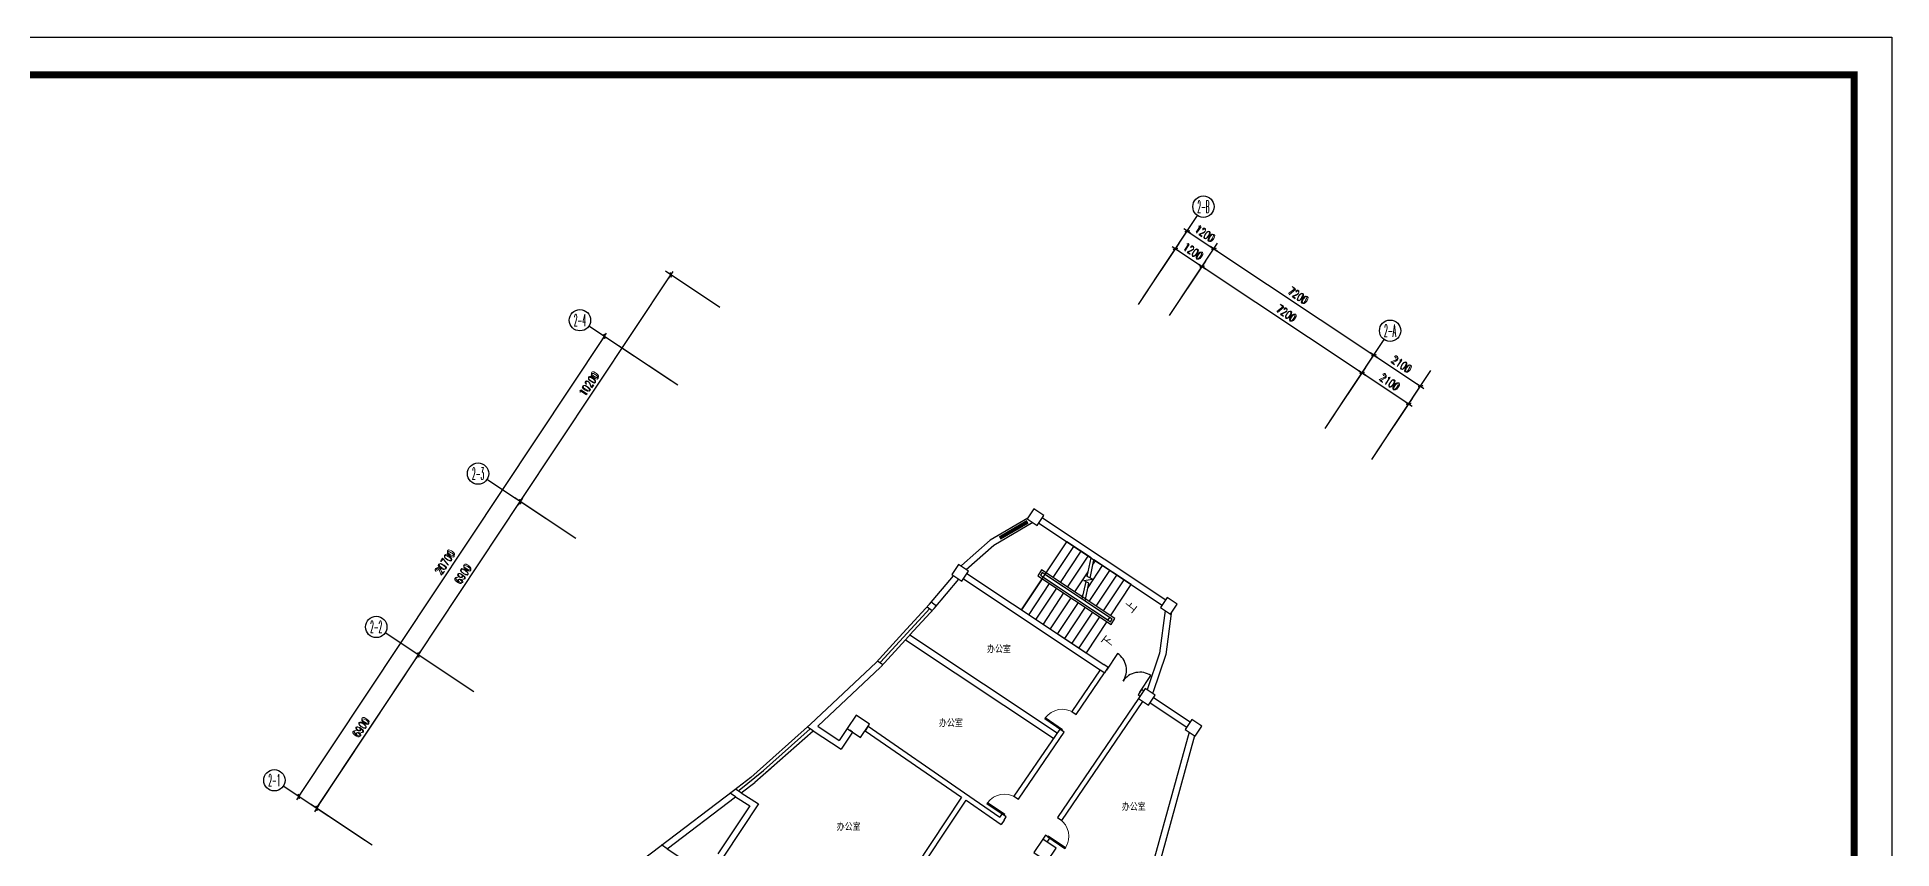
# Model space of a CAD drawing. Extents: x -149393 to 1177518, y -366685 to 296590.
# Drawn here: x 701650 to 771174, y 266168 to 296590 of the extents above; entities that cross this region are included whole.
import ezdxf
from ezdxf.enums import TextEntityAlignment as Align

# ---------------------------------------------------------------- set-up
doc = ezdxf.new("R2010")
doc.units = 0
doc.header["$LTSCALE"] = 1000
doc.header["$MEASUREMENT"] = 0
doc.layers.get('0').update_dxf_attribs({"linetype": 'CONTINUOUS'})
doc.layers.get('Defpoints').update_dxf_attribs({"linetype": 'CONTINUOUS'})
for name, color, linetype in [('AXIS', 3, 'CONTINUOUS'), ('AXIS_TEXT', 7, 'CONTINUOUS'), ('COLUMN', 9, 'CONTINUOUS'), ('PUB_TITLE', 253, 'CONTINUOUS'), ('STAIR', 2, 'CONTINUOUS'), ('TEL_SYMB', 3, 'CONTINUOUS'), ('TEL_TEXT', 7, 'CONTINUOUS'), ('WALL', 9, 'CONTINUOUS'), ('WINDOW', 4, 'CONTINUOUS')]:
    doc.layers.add(name, color=color, linetype=linetype)
doc.styles.add('_TCH_AXIS', font='COMPLEX', dxfattribs={"bigfont": 'GBCBIG'})
doc.styles.add('_TCH_DIM', font='SIMPLEX', dxfattribs={"bigfont": 'GBCBIG'})
doc.styles.add('_TCH_DIM_T3', font='SIMPLEX', dxfattribs={"width": 0.705882, "bigfont": 'GBCBIG'})
doc.styles.add('_TEL_DIM', font='', dxfattribs={"width": 0.8, "height": 3.5})
doc.styles.add('COMPLEX', font='COMPLEX')
doc.styles.add('DIM_FONT', font='SIMPLEX.shx', dxfattribs={"width": 0.8})
doc.styles.get('_TEL_DIM').set_extended_font_data('SimSun')
doc.dimstyles.new('_TCH_ARCH&&100', dxfattribs={"dimtxt": 297.5, "dimasz": 100, "dimexe": 250, "dimexo": 300, "dimgap": 126.25, "dimtad": 1, "dimdec": 0, "dimzin": 0, "dimdsep": 46, "dimtxsty": '_TCH_DIM_T3', "dimblk": 'ARCHTICK', "dimcen": 0.09, "dimclrt": 7, "dimazin": 2, "dimtfac": 1, "dimtdec": 0, "dimtix": 1, "dimtmove": 2, "dimatfit": 3, "dimfxl": 1, "dimtolj": 1, "dimtzin": 0, "dimarcsym": 0})
doc.dimstyles.new('DIMN', dxfattribs={"dimtxt": 300, "dimasz": 1, "dimexe": 250, "dimexo": 300, "dimgap": 150, "dimtad": 1, "dimdec": 0, "dimdsep": 46, "dimtxsty": 'DIM_FONT', "dimblk": '_DIMX', "dimcen": 2.5, "dimclrt": 7, "dimadec": 0, "dimazin": 0, "dimtfac": 1, "dimtdec": 0, "dimtix": 1, "dimtmove": 2, "dimatfit": 3, "dimldrblk": '_DIMX', "dimfxl": 1, "dimtolj": 1, "dimarcsym": 0})

# ---------------------------------------------------------------- blocks, each defined once
blk = doc.blocks.new('_DIMX')
blk.add_line((-150, 0), (150, 0))
at = {"const_width": 50}
blk.add_lwpolyline([(-70, -70), (70, 70)], dxfattribs=at)
blk = doc.blocks.new('_ArchTick')
at = {"color": 0, "linetype": 'ByBlock', "const_width": 0.4}
blk.add_lwpolyline([(-0.5, -0.5), (0.5, 0.5)], dxfattribs=at)
blk = doc.blocks.new('*D554')
at = {"layer": 'AXIS', "color": 0, "lineweight": -2, "transparency": 16777216}
for p, q in [((750098, 282172), (751453, 284213)), ((751315, 284005), (753064, 282843)), ((751847, 281010), (753203, 283051))]:
    blk.add_line(p, q, dxfattribs=at)
at = {"layer": 'Defpoints', "color": 0, "transparency": 16777216}
for p in [(753064, 282843), (749932, 281923), (751681, 280760)]:
    blk.add_point(p, dxfattribs=at)
at = {"layer": 'AXIS', "color": 0, "lineweight": -2, "transparency": 16777216, "xscale": 100, "yscale": 100, "zscale": 100}
for p, rotation in [((751315, 284005), 146.3999999999992), ((753064, 282843), 326.3999999999992)]:
    blk.add_blockref('_ArchTick', p, dxfattribs=dict(at, rotation=rotation))
at = {"layer": 'AXIS', "color": 7, "transparency": 16777216, "insert": (752342, 283653), "char_height": 297.5, "attachment_point": 5, "rotation": 326.4, "style": '_TCH_DIM_T3'}
blk.add_mtext('\\A1;2100', dxfattribs=at)
blk = doc.blocks.new('*D555')
at = {"layer": 'AXIS', "color": 0, "lineweight": -2, "transparency": 16777216}
for p, q in [((750098, 282172), (751896, 284879)), ((751758, 284671), (753507, 283509)), ((751847, 281010), (753645, 283717))]:
    blk.add_line(p, q, dxfattribs=at)
at = {"layer": 'Defpoints', "color": 0, "transparency": 16777216}
for p in [(753507, 283509), (749932, 281923), (751681, 280760)]:
    blk.add_point(p, dxfattribs=at)
at = {"layer": 'AXIS', "color": 0, "lineweight": -2, "transparency": 16777216, "xscale": 100, "yscale": 100, "zscale": 100}
for p, rotation in [((751758, 284671), 146.4000000000005), ((753507, 283509), 326.4000000000005)]:
    blk.add_blockref('_ArchTick', p, dxfattribs=dict(at, rotation=rotation))
at = {"layer": 'AXIS', "color": 7, "transparency": 16777216, "insert": (752784, 284319), "char_height": 297.5, "attachment_point": 5, "rotation": 326.4, "style": '_TCH_DIM_T3'}
blk.add_mtext('\\A1;2100', dxfattribs=at)
blk = doc.blocks.new('*D556')
at = {"layer": 'AXIS', "color": 0, "lineweight": -2, "transparency": 16777216}
for p, q in [((744101, 286157), (745456, 288198)), ((745318, 287989), (751315, 284005)), ((750098, 282172), (751453, 284213))]:
    blk.add_line(p, q, dxfattribs=at)
at = {"layer": 'Defpoints', "color": 0, "transparency": 16777216}
for p in [(743935, 285907), (751315, 284005), (749932, 281923)]:
    blk.add_point(p, dxfattribs=at)
at = {"layer": 'AXIS', "color": 0, "lineweight": -2, "transparency": 16777216, "xscale": 100, "yscale": 100, "zscale": 100}
for p, rotation in [((745318, 287989), 146.3999999999997), ((751315, 284005), 326.3999999999997)]:
    blk.add_blockref('_ArchTick', p, dxfattribs=dict(at, rotation=rotation))
at = {"layer": 'AXIS', "color": 7, "transparency": 16777216, "insert": (748469, 286226), "char_height": 297.5, "attachment_point": 5, "rotation": 326.4, "style": '_TCH_DIM_T3'}
blk.add_mtext('\\A1;7200', dxfattribs=at)
blk = doc.blocks.new('*D557')
at = {"layer": 'AXIS', "color": 0, "lineweight": -2, "transparency": 16777216}
for p, q in [((744101, 286157), (745899, 288864)), ((745761, 288656), (751758, 284671)), ((750098, 282172), (751896, 284879))]:
    blk.add_line(p, q, dxfattribs=at)
at = {"layer": 'Defpoints', "color": 0, "transparency": 16777216}
for p in [(743935, 285907), (751758, 284671), (749932, 281923)]:
    blk.add_point(p, dxfattribs=at)
at = {"layer": 'AXIS', "color": 0, "lineweight": -2, "transparency": 16777216, "xscale": 100, "yscale": 100, "zscale": 100}
for p, rotation in [((745761, 288656), 146.3999999999997), ((751758, 284671), 326.3999999999997)]:
    blk.add_blockref('_ArchTick', p, dxfattribs=dict(at, rotation=rotation))
at = {"layer": 'AXIS', "color": 7, "transparency": 16777216, "insert": (748911, 286893), "char_height": 297.5, "attachment_point": 5, "rotation": 326.4, "style": '_TCH_DIM_T3'}
blk.add_mtext('\\A1;7200', dxfattribs=at)
blk = doc.blocks.new('*D558')
at = {"layer": 'AXIS', "color": 0, "lineweight": -2, "transparency": 16777216}
for p, q in [((743101, 286821), (744457, 288862)), ((744318, 288653), (745318, 287989)), ((744101, 286157), (745456, 288198))]:
    blk.add_line(p, q, dxfattribs=at)
at = {"layer": 'Defpoints', "color": 0, "transparency": 16777216}
for p in [(745318, 287989), (742935, 286571), (743935, 285907)]:
    blk.add_point(p, dxfattribs=at)
at = {"layer": 'AXIS', "color": 0, "lineweight": -2, "transparency": 16777216, "xscale": 100, "yscale": 100, "zscale": 100}
for p, rotation in [((744318, 288653), 146.4000000000012), ((745318, 287989), 326.4000000000012)]:
    blk.add_blockref('_ArchTick', p, dxfattribs=dict(at, rotation=rotation))
at = {"layer": 'AXIS', "color": 7, "transparency": 16777216, "insert": (744970, 288550), "char_height": 297.5, "attachment_point": 5, "rotation": 326.4, "style": '_TCH_DIM_T3'}
blk.add_mtext('\\A1;1200', dxfattribs=at)
blk = doc.blocks.new('*D559')
at = {"layer": 'AXIS', "color": 0, "lineweight": -2, "transparency": 16777216}
for p, q in [((743101, 286821), (744900, 289528)), ((744761, 289320), (745761, 288656)), ((744101, 286157), (745899, 288864))]:
    blk.add_line(p, q, dxfattribs=at)
at = {"layer": 'Defpoints', "color": 0, "transparency": 16777216}
for p in [(745761, 288656), (742935, 286571), (743935, 285907)]:
    blk.add_point(p, dxfattribs=at)
at = {"layer": 'AXIS', "color": 0, "lineweight": -2, "transparency": 16777216, "xscale": 100, "yscale": 100, "zscale": 100}
for p, rotation in [((744761, 289320), 146.3999999999981), ((745761, 288656), 326.3999999999982)]:
    blk.add_blockref('_ArchTick', p, dxfattribs=dict(at, rotation=rotation))
at = {"layer": 'AXIS', "color": 7, "transparency": 16777216, "insert": (745413, 289217), "char_height": 297.5, "attachment_point": 5, "rotation": 326.4, "style": '_TCH_DIM_T3'}
blk.add_mtext('\\A1;1200', dxfattribs=at)
blk = doc.blocks.new('*D560')
at = {"layer": 'AXIS', "color": 0, "lineweight": -2, "transparency": 16777216}
for p, q in [((719762, 279182), (725407, 287678)), ((727239, 286461), (725199, 287817)), ((721595, 277965), (719554, 279321))]:
    blk.add_line(p, q, dxfattribs=at)
at = {"layer": 'Defpoints', "color": 0, "transparency": 16777216}
for p in [(725407, 287678), (727489, 286295), (721845, 277799)]:
    blk.add_point(p, dxfattribs=at)
at = {"layer": 'AXIS', "color": 0, "lineweight": -2, "transparency": 16777216, "xscale": 100, "yscale": 100, "zscale": 100}
for p, rotation in [((725407, 287678), 56.39999999999981), ((719762, 279182), 236.3999999999998)]:
    blk.add_blockref('_ArchTick', p, dxfattribs=dict(at, rotation=rotation))
at = {"layer": 'AXIS', "color": 7, "transparency": 16777216, "insert": (722355, 283582), "char_height": 297.5, "attachment_point": 5, "rotation": 56.4, "style": '_TCH_DIM_T3'}
blk.add_mtext('\\A1;10200', dxfattribs=at)
blk = doc.blocks.new('*D561')
at = {"layer": 'AXIS', "color": 0, "lineweight": -2, "transparency": 16777216}
for p, q in [((715944, 273435), (719762, 279182)), ((721595, 277965), (719554, 279321)), ((717776, 272218), (715736, 273574))]:
    blk.add_line(p, q, dxfattribs=at)
at = {"layer": 'Defpoints', "color": 0, "transparency": 16777216}
for p in [(719762, 279182), (721845, 277799), (718026, 272052)]:
    blk.add_point(p, dxfattribs=at)
at = {"layer": 'AXIS', "color": 0, "lineweight": -2, "transparency": 16777216, "xscale": 100, "yscale": 100, "zscale": 100}
for p, rotation in [((719762, 279182), 56.40000000000044), ((715944, 273435), 236.4000000000005)]:
    blk.add_blockref('_ArchTick', p, dxfattribs=dict(at, rotation=rotation))
at = {"layer": 'AXIS', "color": 7, "transparency": 16777216, "insert": (717624, 276461), "char_height": 297.5, "attachment_point": 5, "rotation": 56.4, "style": '_TCH_DIM_T3'}
blk.add_mtext('\\A1;6900', dxfattribs=at)
blk = doc.blocks.new('*D562')
at = {"layer": 'AXIS', "color": 0, "lineweight": -2, "transparency": 16777216}
for p, q in [((712125, 267688), (715944, 273435)), ((717776, 272218), (715736, 273574)), ((713958, 266471), (711917, 267826))]:
    blk.add_line(p, q, dxfattribs=at)
at = {"layer": 'Defpoints', "color": 0, "transparency": 16777216}
for p in [(715944, 273435), (718026, 272052), (714208, 266305)]:
    blk.add_point(p, dxfattribs=at)
at = {"layer": 'AXIS', "color": 0, "lineweight": -2, "transparency": 16777216, "xscale": 100, "yscale": 100, "zscale": 100}
for p, rotation in [((715944, 273435), 56.39999999999963), ((712125, 267688), 236.3999999999997)]:
    blk.add_blockref('_ArchTick', p, dxfattribs=dict(at, rotation=rotation))
at = {"layer": 'AXIS', "color": 7, "transparency": 16777216, "insert": (713806, 270714), "char_height": 297.5, "attachment_point": 5, "rotation": 56.4, "style": '_TCH_DIM_T3'}
blk.add_mtext('\\A1;6900', dxfattribs=at)
blk = doc.blocks.new('*D563')
at = {"layer": 'AXIS', "color": 0, "lineweight": -2, "transparency": 16777216}
for p, q in [((711459, 268131), (722914, 285372)), ((725413, 283712), (722706, 285511)), ((713958, 266471), (711251, 268269))]:
    blk.add_line(p, q, dxfattribs=at)
at = {"layer": 'Defpoints', "color": 0, "transparency": 16777216}
for p in [(722914, 285372), (725663, 283546), (714208, 266305)]:
    blk.add_point(p, dxfattribs=at)
at = {"layer": 'AXIS', "color": 0, "lineweight": -2, "transparency": 16777216, "xscale": 100, "yscale": 100, "zscale": 100}
for p, rotation in [((722914, 285372), 56.39999999999999), ((711459, 268131), 236.4)]:
    blk.add_blockref('_ArchTick', p, dxfattribs=dict(at, rotation=rotation))
at = {"layer": 'AXIS', "color": 7, "transparency": 16777216, "insert": (716958, 276904), "char_height": 297.5, "attachment_point": 5, "rotation": 56.4, "style": '_TCH_DIM_T3'}
blk.add_mtext('\\A1;20700', dxfattribs=at)
blk = doc.blocks.new('_FZHK')
blk.add_lwpolyline([(-0.5, -0.5), (0.5, -0.5), (0.5, 0.5), (-0.5, 0.5)], close=True)
blk = doc.blocks.new('_AXISO')
blk.add_circle((0, 0), 0.5)
at = {"layer": 'AXIS_TEXT', "style": 'COMPLEX', "width": 1.041667}
blk.add_attdef('A', text='', height=0.56, dxfattribs=at).set_placement((-0.25, -0.28), (0.25, -0.28), align=Align.FIT)
blk = doc.blocks.new('$TCHSYS$WIN2D')
for p, q in [((-0.5, 0.5), (0.5, 0.5)), ((0.5, 0.167), (-0.5, 0.167)), ((0.5, -0.167), (-0.5, -0.167)), ((-0.5, -0.5), (0.5, -0.5))]:
    blk.add_line(p, q)
blk = doc.blocks.new('$DorLib2D$00000001')
for p, q in [((0.45, 0.975), (0.5, 0.975)), ((0.45, 0), (0.45, 0.975)), ((0.5, 0), (0.5, 0.975)), ((0.5, 0), (0.45, 0))]:
    blk.add_line(p, q)
at = {"lineweight": 13}
blk.add_arc((0.475, 0), 0.975, 91.46928, 180, dxfattribs=at)

msp = doc.modelspace()

# ---------------------------------------------------------------- linework, layer by layer
at = {"color": 59}
for p, q in [((734097.4, 274246.4), (735098.1, 275340.7)), ((735167, 275423.1), (735362.7, 275281.5)), ((733268.6, 273162.3), (735115, 275181.4)), ((734369, 274187.8), (735275.2, 275178.8)), ((735007.8, 275242), (735203.5, 275100.4)), ((733096.6, 273152.1), (734097.4, 274246.4)), ((733273.7, 272990.1), (734205.1, 274008.6)), ((734205.1, 274008.6), (734404, 274226)), ((733153.6, 273214.3), (733357.2, 273081.4)), ((728398.3, 268845.2), (730645.5, 270839.5)), ((728557.6, 268665.7), (730734.4, 270597.4)), ((728878, 269110.5), (730631, 270666.1)), ((730734.4, 270597.4), (730527.6, 270734.8)), ((727961.2, 268363.6), (728878, 269110.5)), ((728955.8, 269019.1), (729141.4, 269183.8)), ((727753.1, 268356.6), (728405.5, 268851.1)), ((728037, 268270.6), (727825.3, 268411.2)), ((728037, 268270.6), (728550.5, 268659.9)), ((727834.4, 268117), (727622.7, 268257.7)), ((725272, 266174.4), (725060.3, 266315.1)), ((722375.2, 264279.4), (724992.4, 266263.6))]:
    msp.add_line(p, q, dxfattribs=at)
at = {"layer": 'AXIS'}
for p, q in [((742935, 286571.1), (745148.6, 289902.8)), ((725662.9, 283546.1), (722331.2, 285759.6)), ((749931.5, 281922.6), (752145.1, 285254.3)), ((751680.7, 280760.5), (753894.3, 284092.2)), ((721844.5, 277798.9), (718512.8, 280012.5)), ((718026.1, 272051.8), (714694.4, 274265.3)), ((714207.7, 266304.6), (710876, 268518.2))]:
    msp.add_line(p, q, dxfattribs=at)
for centre in [(745369.9, 290236), (752366.5, 285587.5)]:
    msp.add_circle(centre, 400, dxfattribs=at)
at = {"layer": 'PUB_TITLE'}
msp.add_lwpolyline([(652374.5, 296590.3), (771174.5, 296590.3), (771174.5, 212581.7), (652374.5, 212581.7)], close=True, dxfattribs=at)
at = {"layer": 'PUB_TITLE', "const_width": 270.7}
msp.add_lwpolyline([(659445.9, 295176), (769760.2, 295176), (769760.2, 213996), (659445.9, 213996), (659445.9, 295176)], close=True, dxfattribs=at)
at = {"layer": 'STAIR', "color": 59}
for p, q in [((738548.7, 275128.9), (740242, 277677.6)), ((739468.1, 276512.8), (740242, 277677.6)), ((739736.9, 276334.2), (740510.9, 277499)), ((741156.2, 277070.2), (740242, 277677.6)), ((740005.7, 276155.6), (740779.7, 277320.4)), ((740274.6, 275977), (741048.5, 277141.8)), ((741007.2, 276371.5), (741156.2, 277070.2)), ((741043.3, 275967.6), (741586.1, 276784.6)), ((741117.4, 276315.2), (741263.3, 276999.1)), ((741226.5, 276826.6), (741317.3, 276963.2)), ((742661.4, 276070.2), (741263.3, 276999.1)), ((739322.6, 276293.7), (738548.7, 275128.9)), ((739591.4, 276115.1), (738817.5, 274950.3)), ((739303.8, 276621.9), (739158.3, 276402.9)), ((739158.3, 276402.9), (741906.2, 274577.2)), ((739323.9, 276522.5), (739257.7, 276422.9)), ((739257.7, 276422.9), (741886.1, 274676.6)), ((742051.7, 274796.2), (739303.8, 276621.9)), ((741952.3, 274776.2), (739323.9, 276522.5)), ((739362.3, 276353.5), (741781.6, 274746.1)), ((740826.5, 275524.2), (739428.4, 276453)), ((740543.4, 275798.4), (741046.5, 276555.6)), ((740826.5, 275524.2), (740967.4, 276184.7)), ((740887.6, 276225.5), (741206, 276270)), ((741077.6, 276128.5), (740887.6, 276225.5)), ((740933.5, 275453), (741077.6, 276128.5)), ((741206, 276270), (741007.2, 276371.5)), ((741081, 275441.2), (741854.9, 276606)), ((741349.8, 275262.6), (742123.7, 276427.4)), ((741618.6, 275084), (742392.5, 276248.8)), ((741887.4, 274905.4), (742661.4, 276070.2)), ((739860.2, 275936.5), (739086.3, 274771.7)), ((740129, 275757.9), (739355.1, 274593.1)), ((740397.8, 275579.3), (739623.9, 274414.5)), ((740666.7, 275400.8), (739892.7, 274235.9)), ((740812.2, 275619.8), (740863.3, 275696.7)), ((741847.7, 274845.7), (740933.5, 275453)), ((738548.7, 275128.9), (740968, 273521.5)), ((740935.5, 275222.2), (740161.5, 274057.3)), ((741204.3, 275043.6), (740430.3, 273878.7)), ((741473.1, 274865), (740699.2, 273700.1)), ((741741.9, 274686.4), (740968, 273521.5)), ((741847.7, 274845.7), (741781.6, 274746.1)), ((741886.1, 274676.6), (741952.3, 274776.2)), ((741906.2, 274577.2), (742051.7, 274796.2))]:
    msp.add_line(p, q, dxfattribs=at)
at = {"layer": 'TEL_SYMB', "color": 59, "elevation": 1793}
msp.add_lwpolyline([(741509.2, 274044.5, 0, 0, 0), (738358.1, 276138.1, 0, 0, 0), (739237.9, 277462.2, 0, 0, 0), (740611.8, 276549.4, 95.6, 0, 0), (740910.5, 276350.9, 0, 0, 0)], format="xyseb", dxfattribs=at)
at = {"layer": 'TEL_SYMB', "color": 59}
msp.add_lwpolyline([(742389, 275368.6, 0, 0, 0), (741478, 275973.9, 95.6, 0, 0), (741179.3, 276172.3, 0, 0, 0)], format="xyseb", dxfattribs=at)
at = {"layer": 'WALL', "color": 59}
for p, q in [((738785.8, 278564.2), (737371.1, 277734.8)), ((738972.2, 278395.3), (737512.3, 277539.4)), ((739197.9, 278371.3), (743820.7, 275300)), ((739330.8, 278571.2), (743953.5, 275499.9)), ((737371.1, 277734.8), (736296.5, 276788.7)), ((737512.3, 277539.4), (736479.3, 276629.9)), ((735095.3, 275337.5), (736003.8, 276405.5)), ((735278.1, 275182), (736205.1, 276271.8)), ((736372.2, 276286.8), (741496.8, 272882)), ((736505.1, 276486.7), (741629.6, 273081.9)), ((743930.2, 275101.2), (743718.3, 273509.2)), ((744158.2, 274994.8), (743953.1, 273454.6)), ((734205.1, 274008.6), (739751.6, 270323.5)), ((734369, 274187.8), (739886.7, 270521.9)), ((743718.3, 273509.2), (743254.6, 272128.3)), ((743953.1, 273454.6), (743470.5, 272017.2)), ((730642.8, 270837), (733102.8, 273158.4)), ((730916.1, 270764.8), (733267.5, 272983.8)), ((741496.8, 272882), (741667.9, 272768.3)), ((741800.7, 272968.2), (741629.6, 273081.9)), ((741667.9, 272768.3), (741800.7, 272968.2)), ((743050.1, 272138.2), (742917.3, 271938.3)), ((742917.3, 271938.3), (742994, 271887.3)), ((743126.8, 272087.2), (743050.1, 272138.2)), ((743368.8, 271638.3), (744743.1, 270725.2)), ((743501.6, 271838.2), (744875.9, 270925.1)), ((730734.4, 270597.4), (731785.1, 269899.3)), ((730916.1, 270764.8), (731718.2, 270231.9)), ((732016.7, 270680.5), (731718.2, 270231.9)), ((732216.5, 270547.6), (731785.1, 269899.3)), ((732017, 270680.3), (732016.7, 270680.5)), ((732216.5, 270547.6), (732116.6, 270614)), ((744828.6, 270542.3), (743017.3, 264001.9)), ((745038.9, 270402.6), (743227.6, 263862.2)), ((724992.4, 266263.6), (727753.1, 268356.6)), ((725272, 266174.4), (727832.9, 268115.9)), ((728360.3, 267780.7), (727163.5, 265982.1)), ((728695.8, 267851.8), (727396.5, 265899.1)), ((727832.9, 268115.9), (728360.3, 267780.7)), ((728037, 268270.6), (728695.8, 267851.8)), ((725272, 266174.4), (726672.4, 265244))]:
    msp.add_line(p, q, dxfattribs=at)
at = {"layer": 'WALL'}
for p, q in [((741495.6, 272882.8), (740430.4, 271319.7)), ((740595.7, 271207.1), (741662.2, 272772.1)), ((742935.9, 271799.8), (739898, 267342.1)), ((740063.3, 267229.5), (743101.1, 271687.2)), ((740430.4, 271319.7), (740595.7, 271207.1)), ((732796.1, 270762.8), (732682.7, 270598)), ((732682.7, 270598), (736304.9, 268104.1)), ((732796.1, 270762.8), (736418.4, 268268.8)), ((739979.9, 270658.7), (739819.1, 270422.7)), ((740145.2, 270546), (739979.9, 270658.7)), ((739984.4, 270310.1), (740145.2, 270546)), ((739819.1, 270422.7), (738265, 268139.9)), ((738430.3, 268027.4), (739984.5, 270310.2)), ((736304.9, 268104.1), (733073.8, 263241)), ((733240.4, 263130.4), (736469.6, 267990.7)), ((736418.4, 268268.8), (737735.4, 267362)), ((736469.6, 267990.7), (737622.8, 267196.7)), ((738265, 268139.9), (738430.3, 268027.4)), ((737622.8, 267196.7), (737787.5, 267083.3)), ((737814.8, 267478.6), (737735.4, 267362)), ((737901, 267248), (737787.5, 267083.3)), ((737980.1, 267366.1), (737814.8, 267478.6)), ((737900.1, 267248.6), (737980.1, 267366.1)), ((737900.1, 267248.6), (737901, 267248)), ((739898, 267342.1), (740063.3, 267229.5)), ((739447.5, 266681.1), (739345.5, 266531.5)), ((739612.7, 266568.4), (739447.5, 266681.1)), ((739512.1, 266420.8), (739612.7, 266568.4))]:
    msp.add_line(p, q, dxfattribs=at)
at = {"layer": 'WINDOW', "color": 59, "extrusion": (1.02e-16, -6.77687e-17, -1)}
msp.add_lwpolyline([(-742983.7, 272038.2), (-743398.7, 272662.9, -0.4142136), (-742359, 272453.3, -0.4142136), (-742149.3, 273493), (-741734.3, 272868.3)], format="xyb", dxfattribs=at)

# ---------------------------------------------------------------- block references
at = {"layer": 'AXIS'}
ref = msp.add_blockref('_AXISO', (721998.1, 285981), dxfattribs=dict(at, xscale=800, yscale=800, zscale=800))
ref.add_attrib('A', '2-4', dxfattribs={"layer": 'AXIS_TEXT', "height": 452.55, "style": '_TCH_AXIS', "width": 0.33871}).set_placement((721771.8, 285754.7), (722224.4, 285754.7), align=Align.FIT)
ref = msp.add_blockref('_AXISO', (718179.7, 280233.8), dxfattribs=dict(at, xscale=800, yscale=800, zscale=800))
ref.add_attrib('A', '2-3', dxfattribs={"layer": 'AXIS_TEXT', "height": 452.55, "style": '_TCH_AXIS', "width": 0.35}).set_placement((717953.4, 280007.6), (718406, 280007.6), align=Align.FIT)
ref = msp.add_blockref('_AXISO', (714361.3, 274486.7), dxfattribs=dict(at, xscale=800, yscale=800, zscale=800))
ref.add_attrib('A', '2-2', dxfattribs={"layer": 'AXIS_TEXT', "height": 452.55, "style": '_TCH_AXIS', "width": 0.35}).set_placement((714135, 274260.4), (714587.5, 274260.4), align=Align.FIT)
ref = msp.add_blockref('_AXISO', (710542.9, 268739.5), dxfattribs=dict(at, xscale=800, yscale=800, zscale=800))
ref.add_attrib('A', '2-1', dxfattribs={"layer": 'AXIS_TEXT', "height": 452.55, "style": '_TCH_AXIS', "width": 0.381818}).set_placement((710316.6, 268513.3), (710769.1, 268513.3), align=Align.FIT)
at = {"layer": 'COLUMN', "color": 59}
for p, xscale, yscale, zscale, rotation in [((739076.9, 278595.8), 449.9999999999738, 449.9999999999738, 449.9999999999738, 326.3999999999982), ((736251.2, 276511.2), 449.9999999999778, 449.9999999999778, 449.9999999999778, 326.3999999999973), ((744074.5, 275275.4), 449.9999999999858, 449.9999999999858, 449.9999999999858, 56.39999999999244), ((743247.8, 271862.7), 450.0000000000747, 450.0000000000747, 450.0000000000747, 326.4000000000055), ((732432.8, 270764.1), 599.999999999961, 599.999999999961, 599.999999999961, 326.3999999999987), ((744996.9, 270700.6), 449.9999999999638, 449.9999999999638, 449.9999999999638, 236.4000000000084), ((739429.4, 266115.6), 600.000000000062, 600.000000000062, 600.000000000062, 326.4000000000042)]:
    msp.add_blockref('_FZHK', p, dxfattribs=dict(at, xscale=xscale, yscale=yscale, zscale=zscale, rotation=rotation))
at = {"layer": 'WINDOW', "color": 59}
for name, p, xscale, yscale, zscale, rotation in [('$TCHSYS$WIN2D', (738259.3, 278116.4), 1200, 100, 1200, 210.3824063668275), ('$DorLib2D$00000001', (740287.8, 270932.9), 800.0000000000002, -800, 800.0000000000002, 235.7259631020157), ('$DorLib2D$00000001', (738122.5, 267753), 800.0000000000001, -800, 800.0000000000001, 235.7524712558617), ('$DorLib2D$00000001', (739755.4, 266955.3), 800, 800, 800, 235.7259631020159)]:
    msp.add_blockref(name, p, dxfattribs=dict(at, xscale=xscale, yscale=yscale, zscale=zscale, rotation=rotation))

# ---------------------------------------------------------------- texts
at = {"layer": 'AXIS', "color": 7, "style": '_TCH_AXIS'}
for s, width, p, p2 in [('2-B', 0.333333, (745143.7, 290009.7), (745596.2, 290009.7)), ('2-A', 0.328125, (752140.2, 285361.2), (752592.7, 285361.2))]:
    msp.add_text(s, height=452.55, dxfattribs=dict(at, width=width)).set_placement(p, p2, align=Align.FIT)
at = {"layer": 'TEL_TEXT', "color": 59, "style": '_TCH_DIM'}
for s, p in [('上', (742696.5, 274964.1)), ('下', (741830.5, 273657.4, 1793))]:
    msp.add_text(s, height=403.5, rotation=51.755298, dxfattribs=at).set_placement(p)
at = {"layer": 'TEL_TEXT', "color": 59, "style": '_TEL_DIM', "width": 0.8}
for p in [(737257.2, 273535.6), (735455.6, 270763.7), (742310.9, 267626.3), (731623.8, 266877.4)]:
    msp.add_text('办公室', height=265.82, dxfattribs=at).set_placement(p)

# ---------------------------------------------------------------- dimensions: what is measured, and where the dimension line sits
at = {"layer": 'AXIS'}
for p1, p2, distance in [((742935, 286571.1), (743934.5, 285907), 3300), ((742935, 286571.1), (743934.5, 285907), 2500), ((743934.5, 285907), (749931.5, 281922.6), 3300), ((743934.5, 285907), (749931.5, 281922.6), 2500), ((721844.5, 277798.9), (727489.1, 286294.7), 2500), ((714207.7, 266304.6), (725662.9, 283546.1), 3300), ((749931.5, 281922.6), (751680.7, 280760.5), 3300), ((749931.5, 281922.6), (751680.7, 280760.5), 2500), ((718026.1, 272051.8), (721844.5, 277798.9), 2500), ((714207.7, 266304.6), (718026.1, 272051.8), 2500)]:
    msp.add_aligned_dim(p1=p1, p2=p2, distance=distance, dimstyle='DIMN', dxfattribs=at).render()
for p1, p2, distance, picture, middle in [((742935, 286571.1), (743934.5, 285907), 3300, '*D559', (745413.1, 289216.8)), ((742935, 286571.1), (743934.5, 285907), 2500, '*D558', (744970.4, 288550.4)), ((743934.5, 285907), (749931.5, 281922.6), 3300, '*D557', (748911.4, 286892.5)), ((743934.5, 285907), (749931.5, 281922.6), 2500, '*D556', (748468.7, 286226.2)), ((721844.5, 277798.9), (727489.1, 286294.7), 2500, '*D560', (722355.5, 283582.5)), ((714207.7, 266304.6), (725662.9, 283546.1), 3300, '*D563', (716957.6, 276903.7)), ((749931.5, 281922.6), (751680.7, 280760.5), 3300, '*D555', (752784.5, 284319.2)), ((749931.5, 281922.6), (751680.7, 280760.5), 2500, '*D554', (752341.8, 283652.9)), ((718026.1, 272051.8), (721844.5, 277798.9), 2500, '*D561', (717624, 276461)), ((714207.7, 266304.6), (718026.1, 272051.8), 2500, '*D562', (713805.6, 270713.8))]:
    dim = msp.add_aligned_dim(p1=p1, p2=p2, distance=distance, dimstyle='_TCH_ARCH&&100', dxfattribs=at)
    dim.commit()
    dim.dimension.update_dxf_attribs({"geometry": picture, "text_midpoint": middle})

doc.saveas('drawing.dxf')
